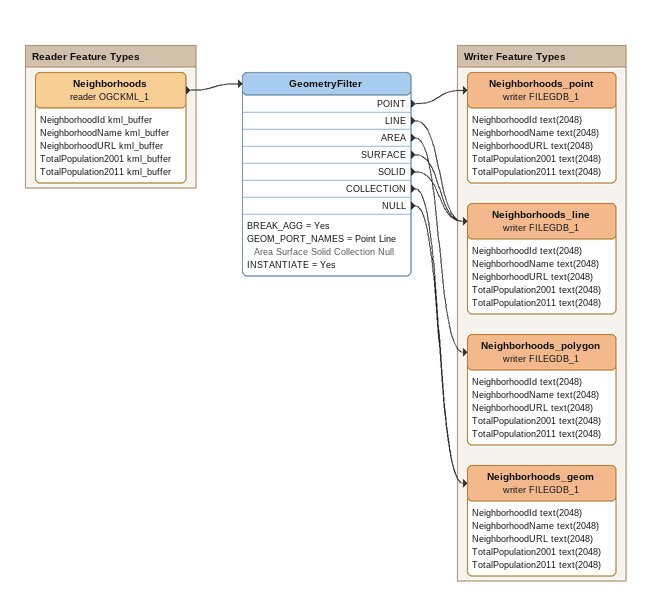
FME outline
GeometryFilter
    BREAK_AGG = Yes
    GEOM_PORT_NAMES = Point Line Area Surface Solid Collection Null
    INSTANTIATE = Yes
    POINT -> Neighborhoods_point (writer FILEGDB_1)
    LINE -> Neighborhoods_line (writer FILEGDB_1)
    AREA -> Neighborhoods_polygon (writer FILEGDB_1)
    SURFACE -> Neighborhoods_line (writer FILEGDB_1)
    SOLID -> Neighborhoods_line (writer FILEGDB_1)
    COLLECTION -> Neighborhoods_geom (writer FILEGDB_1)
    NULL -> Neighborhoods_geom (writer FILEGDB_1)

Bookmark: Reader Feature Types
Neighborhoods (reader OGCKML_1)
    attributes: NeighborhoodId kml_buffer, NeighborhoodName kml_buffer, NeighborhoodURL kml_buffer, TotalPopulation2001 kml_buffer, TotalPopulation2011 kml_buffer
    -> GeometryFilter

Bookmark: Writer Feature Types
Neighborhoods_point (writer FILEGDB_1)
    attributes: NeighborhoodId text(2048), NeighborhoodName text(2048), NeighborhoodURL text(2048), TotalPopulation2001 text(2048), TotalPopulation2011 text(2048)
Neighborhoods_line (writer FILEGDB_1)
    attributes: NeighborhoodId text(2048), NeighborhoodName text(2048), NeighborhoodURL text(2048), TotalPopulation2001 text(2048), TotalPopulation2011 text(2048)
Neighborhoods_polygon (writer FILEGDB_1)
    attributes: NeighborhoodId text(2048), NeighborhoodName text(2048), NeighborhoodURL text(2048), TotalPopulation2001 text(2048), TotalPopulation2011 text(2048)
Neighborhoods_geom (writer FILEGDB_1)
    attributes: NeighborhoodId text(2048), NeighborhoodName text(2048), NeighborhoodURL text(2048), TotalPopulation2001 text(2048), TotalPopulation2011 text(2048)
